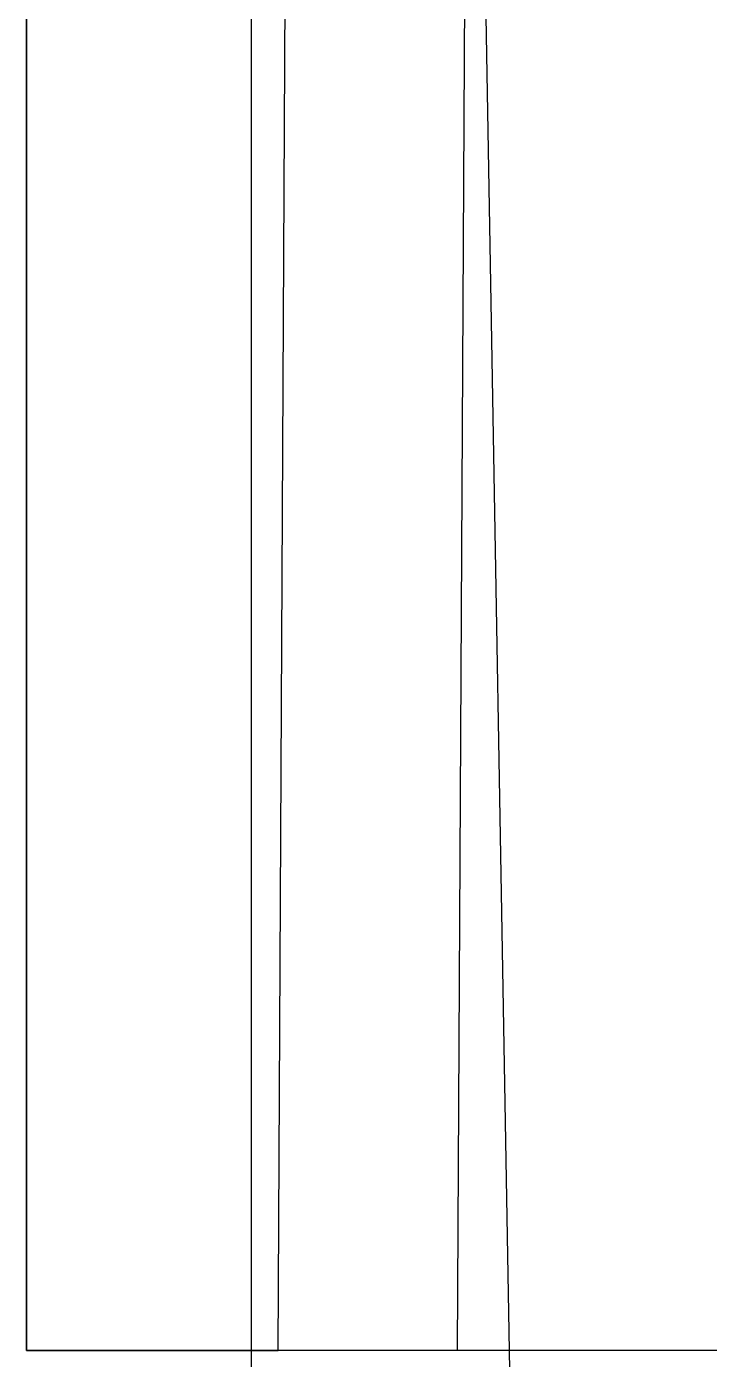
# Model space of a CAD drawing. Extents: x -4.83 to 4.83, y -5.56 to 3.84.
# Drawn here: x -3.41 to -2.65, y -3.83 to -2.345 of the extents above; entities that cross this region are included whole.
import ezdxf

# ---------------------------------------------------------------- set-up
doc = ezdxf.new("R2010")
doc.units = 0
doc.layers.get('0').update_dxf_attribs({"linetype": 'CONTINUOUS'})

# ---------------------------------------------------------------- blocks, each defined once
blk = doc.blocks.new('*U1')
at = {"color": 250, "extrusion": (-1, 0, 0)}
for p, q in [((-3.41, -3.82), (-3.41, 3.64)), ((-3.41, 0, 1.62), (-3.41, -3.82, 1.62)), ((-3.41, -3.82), (-3.41, -3.82, 1.62))]:
    blk.add_line(p, q, dxfattribs=at)
at = {"color": 250, "extrusion": (0, -1e-16, -1)}
for p, q in [((-3.41, -3.82), (-3.41, 3.64)), ((-1.45, -3.82), (-3.41, -3.82))]:
    blk.add_line(p, q, dxfattribs=at)
at = {"color": 250}
for p, q in [((-3.13, -3.82, 1.62), (-3.11, 0, 1.62)), ((-2.93, -3.82, 0.7), (-2.91, 0, 0.72)), ((-3.41, 0, 1.62), (-3.41, -3.82, 1.62)), ((-3.41, -3.82, 1.62), (-3.13, -3.82, 1.62))]:
    blk.add_line(p, q, dxfattribs=at)
at = {"color": 250, "extrusion": (0.707097, -0.003702, 0.707107)}
for p, q in [((-3.13, -3.82, 1.62), (-3.11, 0, 1.62)), ((-2.93, -3.82, 1.42), (-2.91, 0, 1.42)), ((-2.93, -3.82, 1.42), (-3.13, -3.82, 1.62))]:
    blk.add_line(p, q, dxfattribs=at)
at = {"color": 250, "extrusion": (0.999986, -0.005236, 0)}
for p, q in [((-2.93, -3.82, 0.7), (-2.91, 0, 0.72)), ((-2.93, -3.82, 1.42), (-2.91, 0, 1.42)), ((-2.93, -3.82, 0.7), (-2.93, -3.82, 1.42))]:
    blk.add_line(p, q, dxfattribs=at)
at = {"color": 250, "extrusion": (0, -1, 1e-16)}
for p, q in [((-3.41, -3.82, 1.62), (-3.13, -3.82, 1.62)), ((-3.41, -3.82), (-3.41, -3.82, 1.62)), ((-1.45, -3.82), (-3.41, -3.82)), ((-2.93, -3.82, 1.42), (-3.13, -3.82, 1.62)), ((-2.93, -3.82, 0.7), (-2.93, -3.82, 1.42))]:
    blk.add_line(p, q, dxfattribs=at)
at = {"color": 250}
blk.add_polyline3d([(-2.6473, -3.82, 0.4005), (-2.6497, -3.82, 0.4006), (-2.6522, -3.82, 0.4008), (-2.6547, -3.82, 0.401), (-2.6571, -3.82, 0.4012), (-2.6596, -3.82, 0.4014), (-2.662, -3.82, 0.4017), (-2.6645, -3.82, 0.402), (-2.6669, -3.82, 0.4023), (-2.6694, -3.82, 0.4026), (-2.6718, -3.82, 0.4029), (-2.6742, -3.82, 0.4033), (-2.6767, -3.82, 0.4037), (-2.6791, -3.82, 0.4041), (-2.6815, -3.82, 0.4045), (-2.684, -3.82, 0.4049), (-2.6864, -3.82, 0.4054), (-2.6888, -3.82, 0.4059), (-2.6912, -3.82, 0.4064), (-2.6936, -3.82, 0.4069), (-2.696, -3.82, 0.4074), (-2.6984, -3.82, 0.408), (-2.7008, -3.82, 0.4086), (-2.7032, -3.82, 0.4092), (-2.7056, -3.82, 0.4098), (-2.708, -3.82, 0.4104), (-2.7104, -3.82, 0.4111), (-2.7127, -3.82, 0.4118), (-2.7151, -3.82, 0.4125), (-2.7175, -3.82, 0.4132), (-2.7198, -3.82, 0.4139), (-2.7222, -3.82, 0.4147), (-2.7245, -3.82, 0.4154), (-2.7268, -3.82, 0.4162), (-2.7292, -3.82, 0.4171), (-2.7315, -3.82, 0.4179), (-2.7338, -3.82, 0.4187), (-2.7361, -3.82, 0.4196), (-2.7384, -3.82, 0.4205), (-2.7407, -3.82, 0.4214), (-2.743, -3.82, 0.4223), (-2.7453, -3.82, 0.4233), (-2.7476, -3.82, 0.4242), (-2.7498, -3.82, 0.4252), (-2.7521, -3.82, 0.4262), (-2.7543, -3.82, 0.4272), (-2.7566, -3.82, 0.4282), (-2.7588, -3.82, 0.4293), (-2.761, -3.82, 0.4304), (-2.7632, -3.82, 0.4314), (-2.7654, -3.82, 0.4325), (-2.7677, -3.82, 0.4337), (-2.7698, -3.82, 0.4348), (-2.772, -3.82, 0.436), (-2.7742, -3.82, 0.4371), (-2.7763, -3.82, 0.4383), (-2.7785, -3.82, 0.4395), (-2.7806, -3.82, 0.4408), (-2.7828, -3.82, 0.442), (-2.7849, -3.82, 0.4433), (-2.787, -3.82, 0.4445), (-2.7891, -3.82, 0.4458), (-2.7912, -3.82, 0.4471), (-2.7933, -3.82, 0.4485), (-2.7953, -3.82, 0.4498), (-2.7974, -3.82, 0.4512), (-2.7994, -3.82, 0.4526), (-2.8015, -3.82, 0.454), (-2.8035, -3.82, 0.4554), (-2.8055, -3.82, 0.4568), (-2.8075, -3.82, 0.4582), (-2.8095, -3.82, 0.4597), (-2.8114, -3.82, 0.4612), (-2.8134, -3.82, 0.4627), (-2.8154, -3.82, 0.4642), (-2.8173, -3.82, 0.4657), (-2.8192, -3.82, 0.4673), (-2.8211, -3.82, 0.4688), (-2.823, -3.82, 0.4704), (-2.8249, -3.82, 0.472), (-2.8268, -3.82, 0.4736), (-2.8286, -3.82, 0.4752), (-2.8305, -3.82, 0.4768), (-2.8323, -3.82, 0.4785), (-2.8341, -3.82, 0.4802), (-2.8359, -3.82, 0.4819), (-2.8377, -3.82, 0.4836), (-2.8395, -3.82, 0.4853), (-2.8413, -3.82, 0.487), (-2.843, -3.82, 0.4887), (-2.8447, -3.82, 0.4905), (-2.8464, -3.82, 0.4923), (-2.8481, -3.82, 0.4941), (-2.8498, -3.82, 0.4959), (-2.8515, -3.82, 0.4977), (-2.8531, -3.82, 0.4995), (-2.8548, -3.82, 0.5014), (-2.8564, -3.82, 0.5032), (-2.858, -3.82, 0.5051), (-2.8596, -3.82, 0.507), (-2.8612, -3.82, 0.5089), (-2.8627, -3.82, 0.5108), (-2.8643, -3.82, 0.5127), (-2.8658, -3.82, 0.5146), (-2.8673, -3.82, 0.5166), (-2.8688, -3.82, 0.5186), (-2.8703, -3.82, 0.5205), (-2.8718, -3.82, 0.5225), (-2.8732, -3.82, 0.5245), (-2.8746, -3.82, 0.5265), (-2.876, -3.82, 0.5285), (-2.8774, -3.82, 0.5306), (-2.8788, -3.82, 0.5326), (-2.8802, -3.82, 0.5347), (-2.8815, -3.82, 0.5367), (-2.8828, -3.82, 0.5388), (-2.8842, -3.82, 0.5409), (-2.8855, -3.82, 0.543), (-2.8867, -3.82, 0.5451), (-2.888, -3.82, 0.5472), (-2.8892, -3.82, 0.5494), (-2.8905, -3.82, 0.5515), (-2.8917, -3.82, 0.5537), (-2.8929, -3.82, 0.5558), (-2.894, -3.82, 0.558), (-2.8952, -3.82, 0.5602), (-2.8963, -3.82, 0.5624), (-2.8975, -3.82, 0.5646), (-2.8986, -3.82, 0.5668), (-2.8996, -3.82, 0.569), (-2.9007, -3.82, 0.5712), (-2.9018, -3.82, 0.5734), (-2.9028, -3.82, 0.5757), (-2.9038, -3.82, 0.5779), (-2.9048, -3.82, 0.5802), (-2.9058, -3.82, 0.5824), (-2.9068, -3.82, 0.5847), (-2.9077, -3.82, 0.587), (-2.9086, -3.82, 0.5893), (-2.9095, -3.82, 0.5916), (-2.9104, -3.82, 0.5939), (-2.9113, -3.82, 0.5962), (-2.9121, -3.82, 0.5985), (-2.9129, -3.82, 0.6008), (-2.9138, -3.82, 0.6032), (-2.9146, -3.82, 0.6055), (-2.9153, -3.82, 0.6078), (-2.9161, -3.82, 0.6102), (-2.9168, -3.82, 0.6125), (-2.9175, -3.82, 0.6149), (-2.9182, -3.82, 0.6173), (-2.9189, -3.82, 0.6196), (-2.9196, -3.82, 0.622), (-2.9202, -3.82, 0.6244), (-2.9208, -3.82, 0.6268), (-2.9214, -3.82, 0.6292), (-2.922, -3.82, 0.6316), (-2.9226, -3.82, 0.634), (-2.9231, -3.82, 0.6364), (-2.9236, -3.82, 0.6388), (-2.9241, -3.82, 0.6412), (-2.9246, -3.82, 0.6436), (-2.9251, -3.82, 0.646), (-2.9255, -3.82, 0.6485), (-2.9259, -3.82, 0.6509), (-2.9263, -3.82, 0.6533), (-2.9267, -3.82, 0.6558), (-2.9271, -3.82, 0.6582), (-2.9274, -3.82, 0.6606), (-2.9277, -3.82, 0.6631), (-2.928, -3.82, 0.6655), (-2.9283, -3.82, 0.668), (-2.9286, -3.82, 0.6704), (-2.9288, -3.82, 0.6729), (-2.929, -3.82, 0.6753), (-2.9292, -3.82, 0.6778), (-2.9294, -3.82, 0.6803), (-2.9295, -3.82, 0.6827), (-2.9297, -3.82, 0.6852), (-2.9298, -3.82, 0.6877), (-2.9299, -3.82, 0.6901), (-2.9299, -3.82, 0.6926), (-2.93, -3.82, 0.6951), (-2.93, -3.82, 0.6975), (-2.93, -3.82, 0.7)], dxfattribs=at)
blk.add_polyline3d([(-2.6473, -3.82, 0.4005), (-2.6497, -3.82, 0.4006), (-2.6522, -3.82, 0.4008), (-2.6547, -3.82, 0.401), (-2.6571, -3.82, 0.4012), (-2.6596, -3.82, 0.4014), (-2.662, -3.82, 0.4017), (-2.6645, -3.82, 0.402), (-2.6669, -3.82, 0.4023), (-2.6694, -3.82, 0.4026), (-2.6718, -3.82, 0.4029), (-2.6742, -3.82, 0.4033), (-2.6767, -3.82, 0.4037), (-2.6791, -3.82, 0.4041), (-2.6815, -3.82, 0.4045), (-2.684, -3.82, 0.4049), (-2.6864, -3.82, 0.4054), (-2.6888, -3.82, 0.4059), (-2.6912, -3.82, 0.4064), (-2.6936, -3.82, 0.4069), (-2.696, -3.82, 0.4074), (-2.6984, -3.82, 0.408), (-2.7008, -3.82, 0.4086), (-2.7032, -3.82, 0.4092), (-2.7056, -3.82, 0.4098), (-2.708, -3.82, 0.4104), (-2.7104, -3.82, 0.4111), (-2.7127, -3.82, 0.4118), (-2.7151, -3.82, 0.4125), (-2.7175, -3.82, 0.4132), (-2.7198, -3.82, 0.4139), (-2.7222, -3.82, 0.4147), (-2.7245, -3.82, 0.4154), (-2.7268, -3.82, 0.4162), (-2.7292, -3.82, 0.4171), (-2.7315, -3.82, 0.4179), (-2.7338, -3.82, 0.4187), (-2.7361, -3.82, 0.4196), (-2.7384, -3.82, 0.4205), (-2.7407, -3.82, 0.4214), (-2.743, -3.82, 0.4223), (-2.7453, -3.82, 0.4233), (-2.7476, -3.82, 0.4242), (-2.7498, -3.82, 0.4252), (-2.7521, -3.82, 0.4262), (-2.7543, -3.82, 0.4272), (-2.7566, -3.82, 0.4282), (-2.7588, -3.82, 0.4293), (-2.761, -3.82, 0.4304), (-2.7632, -3.82, 0.4314), (-2.7654, -3.82, 0.4325), (-2.7677, -3.82, 0.4337), (-2.7698, -3.82, 0.4348), (-2.772, -3.82, 0.436), (-2.7742, -3.82, 0.4371), (-2.7763, -3.82, 0.4383), (-2.7785, -3.82, 0.4395), (-2.7806, -3.82, 0.4408), (-2.7828, -3.82, 0.442), (-2.7849, -3.82, 0.4433), (-2.787, -3.82, 0.4445), (-2.7891, -3.82, 0.4458), (-2.7912, -3.82, 0.4471), (-2.7933, -3.82, 0.4485), (-2.7953, -3.82, 0.4498), (-2.7974, -3.82, 0.4512), (-2.7994, -3.82, 0.4526), (-2.8015, -3.82, 0.454), (-2.8035, -3.82, 0.4554), (-2.8055, -3.82, 0.4568), (-2.8075, -3.82, 0.4582), (-2.8095, -3.82, 0.4597), (-2.8114, -3.82, 0.4612), (-2.8134, -3.82, 0.4627), (-2.8154, -3.82, 0.4642), (-2.8173, -3.82, 0.4657), (-2.8192, -3.82, 0.4673), (-2.8211, -3.82, 0.4688), (-2.823, -3.82, 0.4704), (-2.8249, -3.82, 0.472), (-2.8268, -3.82, 0.4736), (-2.8286, -3.82, 0.4752), (-2.8305, -3.82, 0.4768), (-2.8323, -3.82, 0.4785), (-2.8341, -3.82, 0.4802), (-2.8359, -3.82, 0.4819), (-2.8377, -3.82, 0.4836), (-2.8395, -3.82, 0.4853), (-2.8413, -3.82, 0.487), (-2.843, -3.82, 0.4887), (-2.8447, -3.82, 0.4905), (-2.8464, -3.82, 0.4923), (-2.8481, -3.82, 0.4941), (-2.8498, -3.82, 0.4959), (-2.8515, -3.82, 0.4977), (-2.8531, -3.82, 0.4995), (-2.8548, -3.82, 0.5014), (-2.8564, -3.82, 0.5032), (-2.858, -3.82, 0.5051), (-2.8596, -3.82, 0.507), (-2.8612, -3.82, 0.5089), (-2.8627, -3.82, 0.5108), (-2.8643, -3.82, 0.5127), (-2.8658, -3.82, 0.5146), (-2.8673, -3.82, 0.5166), (-2.8688, -3.82, 0.5186), (-2.8703, -3.82, 0.5205), (-2.8718, -3.82, 0.5225), (-2.8732, -3.82, 0.5245), (-2.8746, -3.82, 0.5265), (-2.876, -3.82, 0.5285), (-2.8774, -3.82, 0.5306), (-2.8788, -3.82, 0.5326), (-2.8802, -3.82, 0.5347), (-2.8815, -3.82, 0.5367), (-2.8828, -3.82, 0.5388), (-2.8842, -3.82, 0.5409), (-2.8855, -3.82, 0.543), (-2.8867, -3.82, 0.5451), (-2.888, -3.82, 0.5472), (-2.8892, -3.82, 0.5494), (-2.8905, -3.82, 0.5515), (-2.8917, -3.82, 0.5537), (-2.8929, -3.82, 0.5558), (-2.894, -3.82, 0.558), (-2.8952, -3.82, 0.5602), (-2.8963, -3.82, 0.5624), (-2.8975, -3.82, 0.5646), (-2.8986, -3.82, 0.5668), (-2.8996, -3.82, 0.569), (-2.9007, -3.82, 0.5712), (-2.9018, -3.82, 0.5734), (-2.9028, -3.82, 0.5757), (-2.9038, -3.82, 0.5779), (-2.9048, -3.82, 0.5802), (-2.9058, -3.82, 0.5824), (-2.9068, -3.82, 0.5847), (-2.9077, -3.82, 0.587), (-2.9086, -3.82, 0.5893), (-2.9095, -3.82, 0.5916), (-2.9104, -3.82, 0.5939), (-2.9113, -3.82, 0.5962), (-2.9121, -3.82, 0.5985), (-2.9129, -3.82, 0.6008), (-2.9138, -3.82, 0.6032), (-2.9146, -3.82, 0.6055), (-2.9153, -3.82, 0.6078), (-2.9161, -3.82, 0.6102), (-2.9168, -3.82, 0.6125), (-2.9175, -3.82, 0.6149), (-2.9182, -3.82, 0.6173), (-2.9189, -3.82, 0.6196), (-2.9196, -3.82, 0.622), (-2.9202, -3.82, 0.6244), (-2.9208, -3.82, 0.6268), (-2.9214, -3.82, 0.6292), (-2.922, -3.82, 0.6316), (-2.9226, -3.82, 0.634), (-2.9231, -3.82, 0.6364), (-2.9236, -3.82, 0.6388), (-2.9241, -3.82, 0.6412), (-2.9246, -3.82, 0.6436), (-2.9251, -3.82, 0.646), (-2.9255, -3.82, 0.6485), (-2.9259, -3.82, 0.6509), (-2.9263, -3.82, 0.6533), (-2.9267, -3.82, 0.6558), (-2.9271, -3.82, 0.6582), (-2.9274, -3.82, 0.6606), (-2.9277, -3.82, 0.6631), (-2.928, -3.82, 0.6655), (-2.9283, -3.82, 0.668), (-2.9286, -3.82, 0.6704), (-2.9288, -3.82, 0.6729), (-2.929, -3.82, 0.6753), (-2.9292, -3.82, 0.6778), (-2.9294, -3.82, 0.6803), (-2.9295, -3.82, 0.6827), (-2.9297, -3.82, 0.6852), (-2.9298, -3.82, 0.6877), (-2.9299, -3.82, 0.6901), (-2.9299, -3.82, 0.6926), (-2.93, -3.82, 0.6951), (-2.93, -3.82, 0.6975), (-2.93, -3.82, 0.7)], dxfattribs=at)
blk = doc.blocks.new('*U3')
at = {"color": 255}
for p, q in [((-3.16, 3.64, 3.9), (-3.16, -5.56, 3.9)), ((-3.16, 3.64, 3.9), (-3.16, -5.56, 3.9)), ((-3.16, 3.54, 3.5), (-3.16, -5.46, 3.5)), ((-2.86, -4.5135, 3.9), (-2.9167, -1.2626, 3.9))]:
    blk.add_line(p, q, dxfattribs=at)
at = {"color": 255, "extrusion": (0, -1e-16, -1)}
for p, q in [((-3.16, 3.54, 3.5), (-3.16, -5.46, 3.5)), ((-2.86, -4.5135, 3.5), (-2.9167, -1.2626, 3.5))]:
    blk.add_line(p, q, dxfattribs=at)
at = {"color": 255, "extrusion": (0.999848, 0.017452, 0)}
for p, q in [((-2.86, -4.5135, 3.5), (-2.9167, -1.2626, 3.5)), ((-2.86, -4.5135, 3.9), (-2.9167, -1.2626, 3.9))]:
    blk.add_line(p, q, dxfattribs=at)

msp = doc.modelspace()

# ---------------------------------------------------------------- block references
for name in ['*U3', '*U1']:
    msp.add_blockref(name, (0, 0))

doc.saveas('drawing.dxf')
